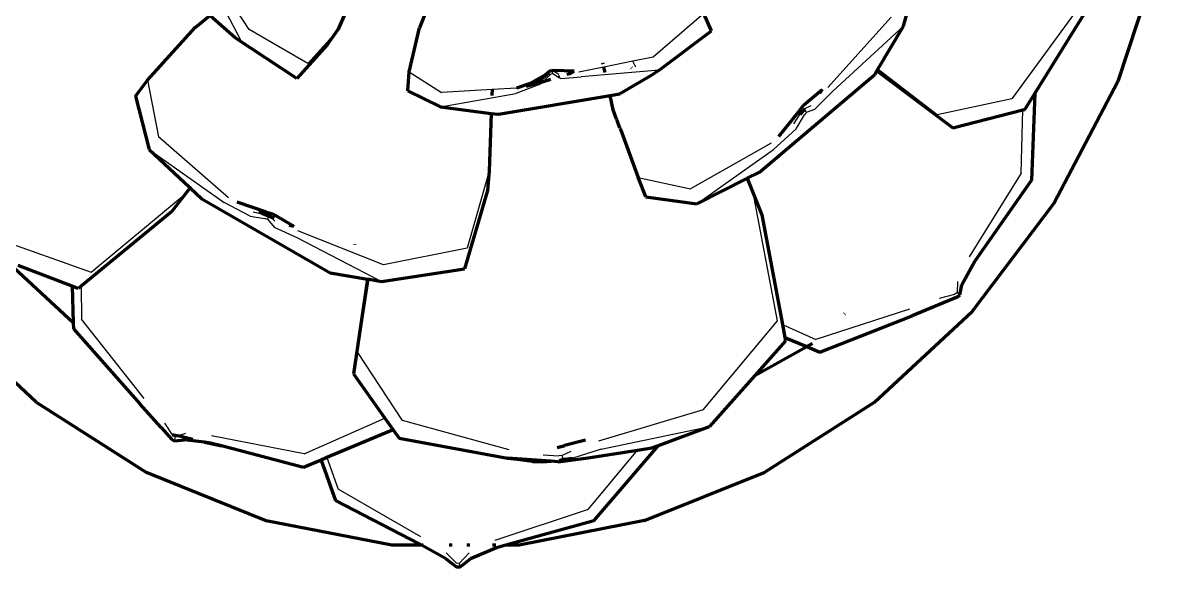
# Model space of a CAD drawing. Header units: millimetres. Extents: x 4307 to 31003, y 2809 to 20009.
# Drawn here: x 10981.3 to 11103.3, y 13205.4 to 13263.7 of the extents above; entities that cross this region are included whole.
import ezdxf

# ---------------------------------------------------------------- set-up
doc = ezdxf.new("R2010")
doc.units = ezdxf.units.MM
doc.layers.add('ProfileEdges', color=7, linetype='Continuous')

msp = doc.modelspace()

# ---------------------------------------------------------------- linework, layer by layer
for p, q in [((11004.68, 13261.79), (11000.49, 13269.97)), ((11005.57, 13263.01), (11003.46, 13266.28)), ((11094.73, 13265.72), (11087.32, 13255.6)), ((11054.31, 13264.74), (11048.88, 13260.07)), ((11074.38, 13264.36), (11067.59, 13256.8)), ((11011.84, 13259.37), (11005.57, 13263.01)), ((11015.05, 13262.97), (11014.26, 13262.09)), ((11068.14, 13256.41), (11075.73, 13263.37)), ((11010.65, 13257.77), (11004.68, 13261.79)), ((11014.21, 13261.98), (11011.84, 13259.37)), ((11014.26, 13262.09), (11014.21, 13261.98)), ((11046.69, 13259.63), (11043.59, 13258.99)), ((11048.88, 13260.07), (11046.69, 13259.63)), ((11047.03, 13258.99), (11046.69, 13259.63)), ((11022.71, 13258.49), (11026.18, 13256.28)), ((11036.97, 13257.38), (11037.85, 13258.19)), ((11038.13, 13258.31), (11037.85, 13258.19)), ((11038.13, 13258.31), (11038.02, 13258.67)), ((11038.76, 13258.18), (11038.02, 13258.67)), ((11038.13, 13258.31), (11038.72, 13257.91)), ((11038.96, 13257.75), (11041.15, 13257.96)), ((11043.59, 13258.99), (11040.91, 13258.44)), ((11049.5, 13258.66), (11041.15, 13257.96)), ((11079.33, 13253.88), (11072.97, 13258.77)), ((10994.66, 13257.6), (10995.85, 13251.52)), ((11034.21, 13256.72), (11031.61, 13256.58)), ((11036.68, 13257.11), (11034.14, 13256.17)), ((11036.68, 13257.11), (11036.97, 13257.38)), ((11038.72, 13257.91), (11038.96, 13257.75)), ((11026.06, 13254.71), (11034.14, 13256.17)), ((11031.61, 13256.58), (11026.18, 13256.28)), ((11066.22, 13254.47), (11068.14, 13256.41)), ((11087.32, 13255.6), (11079.33, 13253.88)), ((11065.02, 13254.47), (11064.82, 13254.22)), ((11065.77, 13254.82), (11065.02, 13254.47)), ((11065.02, 13254.47), (11065.08, 13254.41)), ((11065.08, 13254.41), (11065.33, 13254.17)), ((11065.33, 13254.17), (11066.22, 13254.47)), ((11088.33, 13247.6), (11088.51, 13254.39)), ((11063.94, 13252.91), (11064.61, 13253.91)), ((11064.19, 13252.37), (11065.09, 13253.88)), ((11064.61, 13253.91), (11064.82, 13254.22)), ((11065.33, 13254.17), (11065.09, 13253.88)), ((11064.19, 13252.37), (11061.78, 13250.15)), ((11003.34, 13244.98), (10995.85, 13251.52)), ((11061.52, 13250.82), (11052.88, 13245.95)), ((10994.82, 13250.16), (11002.89, 13244.45)), ((11053.56, 13244.32), (11061.78, 13250.15)), ((11031.3, 13247.82), (11028.93, 13239.58)), ((11047.25, 13247.14), (11052.88, 13245.95)), ((11058.84, 13247.01), (11059.69, 13244.97)), ((11088.33, 13247.6), (11082.76, 13238.63)), ((10999.14, 13246.11), (10998.36, 13245.1)), ((11047.7, 13246.11), (11048.09, 13245.08)), ((10988.61, 13237.01), (10998.36, 13245.1)), ((11062.19, 13231.78), (11059.69, 13244.97)), ((11005.66, 13242.99), (11002.89, 13244.45)), ((11005.99, 13243.47), (11007.1, 13243.23)), ((11005.66, 13242.99), (11007.2, 13242.76)), ((11007.1, 13243.23), (11007.37, 13243.17)), ((11007.54, 13242.63), (11007.2, 13242.76)), ((11007.37, 13243.17), (11007.65, 13243.07)), ((11007.54, 13242.63), (11007.63, 13243)), ((11007.54, 13242.63), (11008.23, 13241.84)), ((11007.63, 13243), (11007.65, 13243.07)), ((11007.82, 13242.92), (11007.65, 13243.07)), ((11008.32, 13242.45), (11007.82, 13242.92)), ((10977.44, 13240.95), (10988.61, 13237.01)), ((11008.23, 13241.84), (11010.68, 13240.72)), ((11019.97, 13237.78), (11010.77, 13241.43)), ((11010.68, 13240.72), (11019.74, 13236.01)), ((11028.93, 13239.58), (11019.97, 13237.78)), ((11017.2, 13228.37), (11018.43, 13236.23)), ((11081.5, 13236), (11081.47, 13234.83)), ((10987.54, 13235.51), (10987.59, 13231.94)), ((11081.47, 13234.83), (11081.23, 13234.63)), ((11081.76, 13234.56), (11081.47, 13234.83)), ((11079.58, 13234.19), (11081.23, 13234.63)), ((11076.34, 13233.03), (11066.32, 13229.77)), ((10994.28, 13223.45), (10987.59, 13231.94)), ((11054.24, 13222.24), (11062.19, 13231.78)), ((11062.73, 13231.39), (11066.32, 13229.77)), ((11021.99, 13221.09), (11017.2, 13228.37)), ((11011.45, 13217.52), (11020.11, 13221.35)), ((11054.24, 13222.24), (11043.01, 13218.86)), ((10996.46, 13220.82), (10997.37, 13219.46)), ((11033.42, 13217.94), (11021.99, 13221.09)), ((11043.31, 13218.01), (11054.93, 13220.43)), ((10997.37, 13219.46), (10997.64, 13219.32)), ((10997.54, 13218.9), (10997.64, 13219.32)), ((10997.95, 13219.44), (10997.64, 13219.32)), ((10998.73, 13219.68), (10997.95, 13219.44)), ((11011.45, 13217.52), (11001.52, 13219.46)), ((11040.03, 13217.78), (11039.11, 13217.35)), ((11043.31, 13218.01), (11040.26, 13217.06)), ((11041.9, 13211.54), (11047.19, 13217.91)), ((11013.88, 13217.11), (11015.08, 13213.71)), ((11037.08, 13217.39), (11038.76, 13217.3)), ((11037.92, 13216.71), (11038.81, 13216.77)), ((11039.11, 13217.35), (11038.76, 13217.3)), ((11039.21, 13216.89), (11039.11, 13217.35)), ((11039.23, 13216.84), (11039.21, 13216.89)), ((11023.97, 13208.61), (11015.08, 13213.71)), ((11041.9, 13211.54), (11031.9, 13208.21)), ((11026.69, 13206.91), (11027.79, 13205.77)), ((11029.14, 13206.89), (11028.07, 13205.75)), ((11028.07, 13205.75), (11027.79, 13205.77)), ((11028.07, 13205.75), (11028.16, 13205.35))]:
    msp.add_line(p, q)
at = {"layer": 'ProfileEdges', "lineweight": 211}
for p, q in [((11075.73, 13263.37), (11078.25, 13272.67)), ((11103.35, 13271.63), (11098.69, 13257.43)), ((11017.22, 13267.9), (11015.05, 13262.97)), ((11025.87, 13268.35), (11023.82, 13263.2)), ((10999.77, 13263.22), (11001.34, 13264.52)), ((11004.06, 13262.14), (11001.34, 13264.52)), ((11055.11, 13262.87), (11054.31, 13264.74)), ((11089.79, 13256.16), (11095.4, 13265.19)), ((10994.66, 13257.6), (10999.77, 13263.22)), ((11013.96, 13261.43), (11015.05, 13262.97)), ((11022.71, 13258.49), (11023.82, 13263.2)), ((11049.5, 13258.66), (11055.11, 13262.87)), ((11072.97, 13258.77), (11075.73, 13263.37)), ((11010.65, 13257.77), (11004.06, 13262.14)), ((11013.96, 13261.43), (11010.65, 13257.77)), ((11043.52, 13259.32), (11043.49, 13259.44)), ((11022.57, 13256.43), (11022.71, 13258.49)), ((11037.33, 13258.15), (11035.68, 13257.23)), ((11036.71, 13257.58), (11037.7, 13258.36)), ((11037.33, 13258.15), (11036.71, 13257.58)), ((11037.78, 13258.56), (11037.33, 13258.15)), ((11037.7, 13258.36), (11037.33, 13258.15)), ((11038.02, 13258.67), (11037.78, 13258.56)), ((11038.02, 13258.67), (11038.24, 13258.62)), ((11040.4, 13258.54), (11038.24, 13258.62)), ((11038.86, 13257.96), (11038.72, 13257.91)), ((11039.94, 13258.28), (11039.62, 13258.19)), ((11039.94, 13258.28), (11040.4, 13258.54)), ((11043.72, 13258.41), (11043.59, 13258.99)), ((11048.67, 13258.08), (11045.29, 13256.13)), ((11046.51, 13258.95), (11046.54, 13258.9)), ((11049.5, 13258.66), (11048.67, 13258.08)), ((11060.26, 13247.73), (11072.63, 13258.2)), ((11072.63, 13258.2), (11072.86, 13258.59)), ((11072.86, 13258.59), (11072.97, 13258.77)), ((11072.86, 13258.59), (11080.99, 13252.46)), ((10993.36, 13255.88), (10994.66, 13257.6)), ((11035.68, 13257.23), (11034.21, 13256.72)), ((11035.94, 13257.07), (11035.24, 13256.92)), ((11036.71, 13257.58), (11035.68, 13257.23)), ((11036.97, 13257.38), (11035.94, 13257.07)), ((11037.85, 13257.65), (11036.97, 13257.38)), ((11098.69, 13257.43), (11091.85, 13244.35)), ((10993.36, 13255.88), (10994.82, 13250.16)), ((11022.57, 13256.43), (11026.06, 13254.71)), ((11031.61, 13256.58), (11031.58, 13256)), ((11031.58, 13256), (11031.58, 13255.95)), ((11032.3, 13253.93), (11044.26, 13255.96)), ((11044.26, 13255.96), (11045.29, 13256.13)), ((11044.6, 13254.39), (11044.26, 13255.96)), ((11065, 13254.92), (11067.01, 13256.58)), ((11067.01, 13256.58), (11066.71, 13256.16)), ((11088.73, 13254.44), (11089.79, 13256.16)), ((11089.79, 13256.16), (11089.43, 13246.87)), ((11026.06, 13254.71), (11031.51, 13254.03)), ((11044.95, 13253.42), (11044.6, 13254.39)), ((11064.58, 13254.32), (11062.31, 13251.56)), ((11064.58, 13254.32), (11065, 13254.92)), ((11065.08, 13254.41), (11064.61, 13253.91)), ((11065.14, 13254.47), (11065.08, 13254.41)), ((11080.99, 13252.46), (11088.51, 13254.39)), ((11088.51, 13254.39), (11088.73, 13254.44)), ((11031.51, 13254.03), (11031.3, 13247.82)), ((11031.51, 13254.03), (11032.3, 13253.93)), ((11045.01, 13253.27), (11044.95, 13253.42)), ((11045.31, 13252.45), (11045.01, 13253.27)), ((11045.31, 13252.45), (11045.36, 13252.32)), ((11045.36, 13252.32), (11047.25, 13247.14)), ((10994.82, 13250.16), (10999.14, 13246.11)), ((11031.3, 13247.82), (11031.11, 13245.76)), ((11048.09, 13245.08), (11047.25, 13247.14)), ((11053.56, 13244.32), (11058.84, 13247.01)), ((11058.84, 13247.01), (11058.95, 13247.06)), ((11058.95, 13247.06), (11060.26, 13247.73)), ((11058.95, 13247.06), (11060.54, 13243.14)), ((10999.22, 13246.04), (10997.23, 13243.47)), ((10999.14, 13246.11), (10999.22, 13246.04)), ((10999.22, 13246.04), (11000.48, 13244.86)), ((11031.11, 13245.76), (11028.65, 13237.34)), ((11089.43, 13246.87), (11083.35, 13238.18)), ((11000.48, 13244.86), (11014.23, 13236.92)), ((11007.41, 13243.43), (11004.28, 13244.5)), ((11048.09, 13245.08), (11053.56, 13244.32)), ((10997.23, 13243.47), (10987.54, 13235.51)), ((11007.1, 13243.23), (11006.58, 13243.45)), ((11007.41, 13243.43), (11008.08, 13243.26)), ((11083.08, 13232.77), (11091.85, 13244.35)), ((11007.63, 13243), (11007.1, 13243.23)), ((11007.82, 13242.92), (11007.63, 13243)), ((11008.24, 13242.74), (11007.82, 13242.92)), ((11008.08, 13243.26), (11010.35, 13241.93)), ((11060.54, 13243.14), (11062.73, 13231.39)), ((11009.86, 13242.05), (11010.35, 13241.93)), ((11016.88, 13239.96), (11016.9, 13240.01)), ((11016.91, 13239.95), (11016.93, 13240)), ((10986.7, 13231.56), (10980.37, 13237.43)), ((10986.58, 13235.48), (10980.8, 13237.72)), ((11019.74, 13236.01), (11028.65, 13237.34)), ((11083.35, 13238.18), (11081.98, 13235.62)), ((11014.23, 13236.92), (11018.24, 13236.26)), ((11018.24, 13236.26), (11016.74, 13226.11)), ((11018.24, 13236.26), (11018.43, 13236.23)), ((11018.43, 13236.23), (11019.74, 13236.01)), ((10986.58, 13235.48), (10986.7, 13231.56)), ((10987.22, 13235.23), (10986.58, 13235.48)), ((10987.54, 13235.51), (10987.22, 13235.23)), ((11081.76, 13234.56), (11081.98, 13235.62)), ((11081.48, 13234.3), (11076.64, 13232.31)), ((11081.48, 13234.3), (11081.76, 13234.56)), ((10982.72, 13223.06), (10972.26, 13232.78)), ((11066.73, 13228.43), (11076.64, 13232.31)), ((11069.37, 13232.51), (11069.43, 13232.57)), ((11072.61, 13223.07), (11083.08, 13232.77)), ((10986.7, 13231.56), (10986.72, 13230.91)), ((11062.73, 13231.39), (11062.99, 13230)), ((10986.72, 13230.91), (10993.82, 13222.86)), ((11062.99, 13230), (11065.35, 13229.01)), ((11062.99, 13230), (11063.06, 13229.63)), ((11063.06, 13229.63), (11059.76, 13225.9)), ((11059.76, 13225.9), (11065.35, 13229.01)), ((11065.35, 13229.01), (11065.95, 13229.34)), ((11065.35, 13229.01), (11066.73, 13228.43)), ((11016.74, 13226.11), (11020.11, 13221.35)), ((11059.76, 13225.9), (11054.93, 13220.43)), ((10982.72, 13223.06), (10994.55, 13215.51)), ((10996.12, 13220.32), (10993.82, 13222.86)), ((11060.78, 13215.5), (11072.61, 13223.07)), ((11020.11, 13221.35), (11020.99, 13220.1)), ((10996.12, 13220.32), (10997.22, 13219.07)), ((11020.99, 13220.1), (11013.88, 13217.11)), ((11020.99, 13220.1), (11021.64, 13219.19)), ((11049.44, 13218.4), (11054.93, 13220.43)), ((10997.22, 13219.07), (10997.54, 13218.9)), ((10997.35, 13219.58), (10997.95, 13219.44)), ((10997.54, 13218.9), (10998.63, 13219.03)), ((10999.51, 13219.04), (10997.95, 13219.44)), ((11000.75, 13218.76), (10998.63, 13219.03)), ((11021.64, 13219.19), (11033.26, 13217.04)), ((11041.63, 13218.97), (11039.38, 13218.39)), ((11000.75, 13218.76), (11002.59, 13218.36)), ((11001.41, 13218.67), (11000.75, 13218.76)), ((11002.59, 13218.36), (11001.41, 13218.67)), ((11011.37, 13216.05), (11002.59, 13218.36)), ((11038.57, 13218.18), (11039.35, 13218.42)), ((11038.57, 13218.18), (11039.34, 13218.38)), ((11039.38, 13218.39), (11039.35, 13218.42)), ((11041.9, 13217.09), (11047.19, 13217.91)), ((11042.5, 13210.32), (11049.44, 13218.4)), ((11047.19, 13217.91), (11048.72, 13218.14)), ((11048.72, 13218.14), (11049.44, 13218.4)), ((11013.27, 13216.85), (11011.37, 13216.05)), ((11013.88, 13217.11), (11013.27, 13216.85)), ((11013.27, 13216.85), (11014.82, 13212.52)), ((11035.93, 13216.69), (11033.26, 13217.04)), ((11033.26, 13217.04), (11036.64, 13216.68)), ((11037.92, 13216.71), (11033.26, 13217.04)), ((11035.93, 13216.69), (11036.64, 13216.68)), ((11036.64, 13216.68), (11036.99, 13216.65)), ((11036.99, 13216.65), (11037.92, 13216.71)), ((11038.66, 13216.66), (11037.92, 13216.71)), ((11038.66, 13216.66), (11041.9, 13217.09)), ((11039.21, 13216.89), (11038.81, 13216.77)), ((11039.23, 13216.84), (11038.81, 13216.77)), ((11039.34, 13216.93), (11039.21, 13216.89)), ((11039.23, 13216.84), (11040.26, 13217.06)), ((11039.34, 13216.93), (11040.26, 13217.06)), ((11007.39, 13210.34), (10994.55, 13215.51)), ((11047.95, 13210.35), (11060.78, 13215.5)), ((11014.82, 13212.52), (11023.79, 13207.86)), ((11020.84, 13207.72), (11007.39, 13210.34)), ((11042.5, 13210.32), (11033.07, 13207.71)), ((11047.95, 13210.35), (11034.5, 13207.71)), ((11024.04, 13207.72), (11020.84, 13207.72)), ((11024.04, 13207.72), (11023.79, 13207.86)), ((11026.59, 13206.3), (11024.04, 13207.72)), ((11024.22, 13207.72), (11024.04, 13207.72)), ((11027.33, 13207.72), (11027, 13207.72)), ((11029.23, 13207.72), (11028.9, 13207.72)), ((11032.09, 13207.44), (11029.3, 13206.26)), ((11032.02, 13207.71), (11031.65, 13207.71)), ((11033.07, 13207.71), (11032.09, 13207.44)), ((11034.5, 13207.71), (11033.07, 13207.71)), ((11026.59, 13206.3), (11027.82, 13205.37)), ((11028.16, 13205.35), (11029.3, 13206.26)), ((11028.16, 13205.35), (11027.82, 13205.37))]:
    msp.add_line(p, q, dxfattribs=at)

doc.saveas('drawing.dxf')
